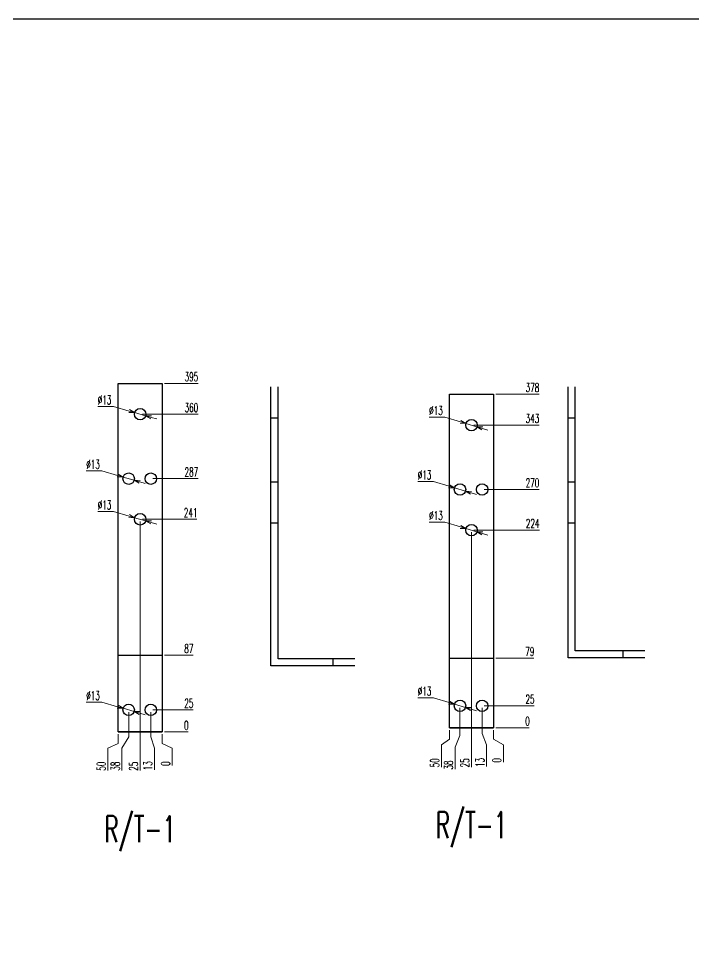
# Model space of a CAD drawing. Header units: millimetres. Extents: x 173893 to 258446, y -176540 to -123824.
# Drawn here: x 188357 to 189121, y -145299 to -144237 of the extents above; entities that cross this region are included whole.
import ezdxf
from ezdxf.enums import TextEntityAlignment as Align

# ---------------------------------------------------------------- set-up
doc = ezdxf.new("R2010")
doc.units = ezdxf.units.MM
doc.header["$LTSCALE"] = 3
doc.layers.add('@.DM. NÉT CHÍNH', color=7, linetype='Continuous')
doc.styles.add('Ann_w01', font='romans.shx', dxfattribs={"width": 0.6, "bigfont": 'chineset.shx'})
doc.dimstyles.new('Dim 01_SC05', dxfattribs={"dimscale": 5, "dimtxt": 2, "dimasz": 1.3, "dimexe": 0.5, "dimexo": 0.5, "dimgap": 0.5, "dimtad": 1, "dimtoh": 1, "dimdec": 1, "dimzin": 12, "dimdsep": 46, "dimtxsty": 'Ann_w01', "dimblk": 'OPEN30', "dimcen": 1.5, "dimclrd": 6, "dimclre": 6, "dimclrt": 3, "dimadec": 1, "dimazin": 3, "dimtm": 1e-09, "dimtfac": 1, "dimtdec": 1, "dimtmove": 0, "dimatfit": 3, "dimldrblk": 'OPEN30', "dimfxl": 1, "dimtolj": 1, "dimlwd": 20, "dimlwe": 20, "dimarcsym": 0})

# ---------------------------------------------------------------- blocks, each defined once
blk = doc.blocks.new('*D1424')
at = {"layer": '@.DM. NÉT CHÍNH', "color": 6, "linetype": 'Continuous', "lineweight": 20, "transparency": 16777216}
blk.add_line((188522, -145044.7), (188548.8, -145044.7), dxfattribs=at)
at = {"layer": 'Defpoints', "color": 0, "linetype": 'Continuous', "transparency": 16777216}
for p in [(188494.5, -145044.7), (188519.5, -145044.7), (188542.3, -145044.7)]:
    blk.add_point(p, dxfattribs=at)
at = {"layer": '@.DM. NÉT CHÍNH', "color": 3, "linetype": 'Continuous', "transparency": 16777216, "insert": (188546.8, -145037.2), "char_height": 10, "attachment_point": 5, "style": 'Ann_w01'}
blk.add_mtext('\\A1;0', dxfattribs=at)
blk = doc.blocks.new('_Open30')
at = {"color": 0, "linetype": 'ByBlock', "lineweight": -2}
for p, q in [((-1, 0.27), (0, 0)), ((0, 0), (-1, -0.27)), ((0, 0), (-1, 0))]:
    blk.add_line(p, q, dxfattribs=at)
blk = doc.blocks.new('*D1425')
at = {"layer": '@.DM. NÉT CHÍNH', "color": 6, "linetype": 'Continuous', "lineweight": 20, "transparency": 16777216}
blk.add_line((188509, -145019.7), (188554.5, -145019.7), dxfattribs=at)
at = {"layer": 'Defpoints', "color": 0, "linetype": 'Continuous', "transparency": 16777216}
for p in [(188506.5, -145019.7), (188542.3, -145019.7), (188494.5, -145044.7)]:
    blk.add_point(p, dxfattribs=at)
at = {"layer": '@.DM. NÉT CHÍNH', "color": 3, "linetype": 'Continuous', "transparency": 16777216, "insert": (188549.6, -145012.2), "char_height": 10, "attachment_point": 5, "style": 'Ann_w01'}
blk.add_mtext('\\A1;25', dxfattribs=at)
blk = doc.blocks.new('*D1426')
at = {"layer": '@.DM. NÉT CHÍNH', "color": 6, "linetype": 'Continuous', "lineweight": 20, "transparency": 16777216}
blk.add_line((188522, -144957.7), (188554.5, -144957.7), dxfattribs=at)
at = {"layer": 'Defpoints', "color": 0, "linetype": 'Continuous', "transparency": 16777216}
for p in [(188519.5, -144957.7), (188542.3, -144957.7), (188494.5, -145044.7)]:
    blk.add_point(p, dxfattribs=at)
at = {"layer": '@.DM. NÉT CHÍNH', "color": 3, "linetype": 'Continuous', "transparency": 16777216, "insert": (188549.6, -144950.2), "char_height": 10, "attachment_point": 5, "style": 'Ann_w01'}
blk.add_mtext('\\A1;87', dxfattribs=at)
blk = doc.blocks.new('*D1427')
at = {"layer": '@.DM. NÉT CHÍNH', "color": 6, "linetype": 'Continuous', "lineweight": 20, "transparency": 16777216}
blk.add_line((188497, -144803.7), (188558.5, -144803.7), dxfattribs=at)
at = {"layer": 'Defpoints', "color": 0, "linetype": 'Continuous', "transparency": 16777216}
for p in [(188494.5, -144803.7), (188542.3, -144803.7), (188494.5, -145044.7)]:
    blk.add_point(p, dxfattribs=at)
at = {"layer": '@.DM. NÉT CHÍNH', "color": 3, "linetype": 'Continuous', "transparency": 16777216, "insert": (188551.6, -144796.2), "char_height": 10, "attachment_point": 5, "style": 'Ann_w01'}
blk.add_mtext('\\A1;241', dxfattribs=at)
blk = doc.blocks.new('*D1428')
at = {"layer": '@.DM. NÉT CHÍNH', "color": 6, "linetype": 'Continuous', "lineweight": 20, "transparency": 16777216}
blk.add_line((188509, -144757.7), (188560.2, -144757.7), dxfattribs=at)
at = {"layer": 'Defpoints', "color": 0, "linetype": 'Continuous', "transparency": 16777216}
for p in [(188506.5, -144757.7), (188542.3, -144757.7), (188494.5, -145044.7)]:
    blk.add_point(p, dxfattribs=at)
at = {"layer": '@.DM. NÉT CHÍNH', "color": 3, "linetype": 'Continuous', "transparency": 16777216, "insert": (188552.5, -144750.2), "char_height": 10, "attachment_point": 5, "style": 'Ann_w01'}
blk.add_mtext('\\A1;287', dxfattribs=at)
blk = doc.blocks.new('*D1429')
at = {"layer": '@.DM. NÉT CHÍNH', "color": 6, "linetype": 'Continuous', "lineweight": 20, "transparency": 16777216}
blk.add_line((188497, -144684.7), (188560.2, -144684.7), dxfattribs=at)
at = {"layer": 'Defpoints', "color": 0, "linetype": 'Continuous', "transparency": 16777216}
for p in [(188494.5, -144684.7), (188542.3, -144684.7), (188494.5, -145044.7)]:
    blk.add_point(p, dxfattribs=at)
at = {"layer": '@.DM. NÉT CHÍNH', "color": 3, "linetype": 'Continuous', "transparency": 16777216, "insert": (188552.5, -144677.2), "char_height": 10, "attachment_point": 5, "style": 'Ann_w01'}
blk.add_mtext('\\A1;360', dxfattribs=at)
blk = doc.blocks.new('*D1430')
at = {"layer": '@.DM. NÉT CHÍNH', "color": 6, "linetype": 'Continuous', "lineweight": 20, "transparency": 16777216}
blk.add_line((188522, -144649.7), (188560.2, -144649.7), dxfattribs=at)
at = {"layer": 'Defpoints', "color": 0, "linetype": 'Continuous', "transparency": 16777216}
for p in [(188519.5, -144649.7), (188542.3, -144649.7), (188494.5, -145044.7)]:
    blk.add_point(p, dxfattribs=at)
at = {"layer": '@.DM. NÉT CHÍNH', "color": 3, "linetype": 'Continuous', "transparency": 16777216, "insert": (188552.5, -144642.2), "char_height": 10, "attachment_point": 5, "style": 'Ann_w01'}
blk.add_mtext('\\A1;395', dxfattribs=at)
blk = doc.blocks.new('*D1431')
at = {"layer": '@.DM. NÉT CHÍNH', "color": 6, "linetype": 'Continuous', "lineweight": 20, "transparency": 16777216}
for p, q in [((188469.5, -145047.2), (188469.5, -145057.7)), ((188469.5, -145057.7), (188457.9, -145063.1)), ((188457.9, -145063.1), (188457.9, -145088.3))]:
    blk.add_line(p, q, dxfattribs=at)
at = {"layer": 'Defpoints', "color": 0, "linetype": 'Continuous', "transparency": 16777216}
for p in [(188469.5, -145044.7), (188519.5, -145044.7), (188457.9, -145076.1)]:
    blk.add_point(p, dxfattribs=at)
at = {"layer": '@.DM. NÉT CHÍNH', "color": 3, "linetype": 'Continuous', "transparency": 16777216, "insert": (188450.4, -145083.5), "char_height": 10, "attachment_point": 5, "rotation": 90, "style": 'Ann_w01'}
blk.add_mtext('\\A1;50', dxfattribs=at)
blk = doc.blocks.new('*D1432')
at = {"layer": '@.DM. NÉT CHÍNH', "color": 6, "linetype": 'Continuous', "lineweight": 20, "transparency": 16777216}
for p, q in [((188481.5, -145022.2), (188481.5, -145050.1)), ((188481.5, -145050.1), (188473.9, -145063.1)), ((188473.9, -145063.1), (188473.9, -145088.3))]:
    blk.add_line(p, q, dxfattribs=at)
at = {"layer": 'Defpoints', "color": 0, "linetype": 'Continuous', "transparency": 16777216}
for p in [(188481.5, -145019.7), (188519.5, -145044.7), (188473.9, -145076.1)]:
    blk.add_point(p, dxfattribs=at)
at = {"layer": '@.DM. NÉT CHÍNH', "color": 3, "linetype": 'Continuous', "transparency": 16777216, "insert": (188466.4, -145083.5), "char_height": 10, "attachment_point": 5, "rotation": 90, "style": 'Ann_w01'}
blk.add_mtext('\\A1;38', dxfattribs=at)
blk = doc.blocks.new('*D1433')
at = {"layer": '@.DM. NÉT CHÍNH', "color": 6, "linetype": 'Continuous', "lineweight": 20, "transparency": 16777216}
blk.add_line((188494.5, -144806.2), (188494.5, -145088.3), dxfattribs=at)
at = {"layer": 'Defpoints', "color": 0, "linetype": 'Continuous', "transparency": 16777216}
for p in [(188494.5, -144803.7), (188519.5, -145044.7), (188494.5, -145076.1)]:
    blk.add_point(p, dxfattribs=at)
at = {"layer": '@.DM. NÉT CHÍNH', "color": 3, "linetype": 'Continuous', "transparency": 16777216, "insert": (188487, -145083.5), "char_height": 10, "attachment_point": 5, "rotation": 90, "style": 'Ann_w01'}
blk.add_mtext('\\A1;25', dxfattribs=at)
blk = doc.blocks.new('*D1434')
at = {"layer": '@.DM. NÉT CHÍNH', "color": 6, "linetype": 'Continuous', "lineweight": 20, "transparency": 16777216}
for p, q in [((188506.5, -145022.2), (188506.5, -145050.1)), ((188506.5, -145050.1), (188510.6, -145063.1)), ((188510.6, -145063.1), (188510.6, -145087.5))]:
    blk.add_line(p, q, dxfattribs=at)
at = {"layer": 'Defpoints', "color": 0, "linetype": 'Continuous', "transparency": 16777216}
for p in [(188506.5, -145019.7), (188519.5, -145044.7), (188510.6, -145076.1)]:
    blk.add_point(p, dxfattribs=at)
at = {"layer": '@.DM. NÉT CHÍNH', "color": 3, "linetype": 'Continuous', "transparency": 16777216, "insert": (188503.1, -145083), "char_height": 10, "attachment_point": 5, "rotation": 90, "style": 'Ann_w01'}
blk.add_mtext('\\A1;13', dxfattribs=at)
blk = doc.blocks.new('*D1435')
at = {"layer": '@.DM. NÉT CHÍNH', "color": 6, "linetype": 'Continuous', "lineweight": 20, "transparency": 16777216}
for p, q in [((188519.5, -145047.2), (188519.5, -145057.7)), ((188519.5, -145057.7), (188530.8, -145063.1)), ((188530.8, -145063.1), (188530.8, -145082.6))]:
    blk.add_line(p, q, dxfattribs=at)
at = {"layer": 'Defpoints', "color": 0, "linetype": 'Continuous', "transparency": 16777216}
for p in [(188519.5, -145044.7), (188519.5, -145044.7), (188530.8, -145076.1)]:
    blk.add_point(p, dxfattribs=at)
at = {"layer": '@.DM. NÉT CHÍNH', "color": 3, "linetype": 'Continuous', "transparency": 16777216, "insert": (188523.3, -145080.6), "char_height": 10, "attachment_point": 5, "rotation": 90, "style": 'Ann_w01'}
blk.add_mtext('\\A1;0', dxfattribs=at)
blk = doc.blocks.new('*D1436')
at = {"layer": '@.DM. NÉT CHÍNH', "color": 6, "linetype": 'Continuous', "lineweight": 20, "transparency": 16777216}
for p, q in [((188446.5, -144676), (188464.2, -144676)), ((188464.2, -144676), (188482, -144681.1)), ((188500.7, -144686.5), (188488.2, -144682.9)), ((188507, -144688.3), (188513.2, -144690.1))]:
    blk.add_line(p, q, dxfattribs=at)
at = {"layer": 'Defpoints', "color": 0, "linetype": 'Continuous', "transparency": 16777216}
for p in [(188488.2, -144682.9), (188500.7, -144686.5)]:
    blk.add_point(p, dxfattribs=at)
at = {"layer": '@.DM. NÉT CHÍNH', "color": 6, "linetype": 'Continuous', "lineweight": 20, "transparency": 16777216, "xscale": 6.5, "yscale": 6.5, "zscale": 6.5}
for p, rotation in [((188488.2, -144682.9), 344.0216292397604), ((188500.7, -144686.5), 164.0216292397604)]:
    blk.add_blockref('_Open30', p, dxfattribs=dict(at, rotation=rotation))
at = {"layer": '@.DM. NÉT CHÍNH', "color": 3, "linetype": 'Continuous', "transparency": 16777216, "insert": (188454.1, -144668.5), "char_height": 10, "attachment_point": 5, "style": 'Ann_w01'}
blk.add_mtext('\\A1;∅13', dxfattribs=at)
blk = doc.blocks.new('*D1437')
at = {"layer": '@.DM. NÉT CHÍNH', "color": 6, "linetype": 'Continuous', "lineweight": 20, "transparency": 16777216}
for p, q in [((188433.5, -144749), (188451.2, -144749)), ((188451.2, -144749), (188469, -144754.1)), ((188487.7, -144759.5), (188475.2, -144755.9)), ((188494, -144761.3), (188500.2, -144763.1))]:
    blk.add_line(p, q, dxfattribs=at)
at = {"layer": 'Defpoints', "color": 0, "linetype": 'Continuous', "transparency": 16777216}
for p in [(188475.2, -144755.9), (188487.7, -144759.5)]:
    blk.add_point(p, dxfattribs=at)
at = {"layer": '@.DM. NÉT CHÍNH', "color": 6, "linetype": 'Continuous', "lineweight": 20, "transparency": 16777216, "xscale": 6.5, "yscale": 6.5, "zscale": 6.5}
for p, rotation in [((188475.2, -144755.9), 344.0216292397077), ((188487.7, -144759.5), 164.0216292397077)]:
    blk.add_blockref('_Open30', p, dxfattribs=dict(at, rotation=rotation))
at = {"layer": '@.DM. NÉT CHÍNH', "color": 3, "linetype": 'Continuous', "transparency": 16777216, "insert": (188441.1, -144741.5), "char_height": 10, "attachment_point": 5, "style": 'Ann_w01'}
blk.add_mtext('\\A1;∅13', dxfattribs=at)
blk = doc.blocks.new('*D1438')
at = {"layer": '@.DM. NÉT CHÍNH', "color": 6, "linetype": 'Continuous', "lineweight": 20, "transparency": 16777216}
for p, q in [((188446.5, -144795), (188464.2, -144795)), ((188464.2, -144795), (188482, -144800.1)), ((188500.7, -144805.5), (188488.2, -144801.9)), ((188507, -144807.3), (188513.2, -144809.1))]:
    blk.add_line(p, q, dxfattribs=at)
at = {"layer": 'Defpoints', "color": 0, "linetype": 'Continuous', "transparency": 16777216}
for p in [(188488.2, -144801.9), (188500.7, -144805.5)]:
    blk.add_point(p, dxfattribs=at)
at = {"layer": '@.DM. NÉT CHÍNH', "color": 6, "linetype": 'Continuous', "lineweight": 20, "transparency": 16777216, "xscale": 6.5, "yscale": 6.5, "zscale": 6.5}
for p, rotation in [((188488.2, -144801.9), 344.0216292399369), ((188500.7, -144805.5), 164.021629239937)]:
    blk.add_blockref('_Open30', p, dxfattribs=dict(at, rotation=rotation))
at = {"layer": '@.DM. NÉT CHÍNH', "color": 3, "linetype": 'Continuous', "transparency": 16777216, "insert": (188454.1, -144787.5), "char_height": 10, "attachment_point": 5, "style": 'Ann_w01'}
blk.add_mtext('\\A1;∅13', dxfattribs=at)
blk = doc.blocks.new('*D1439')
at = {"layer": '@.DM. NÉT CHÍNH', "color": 6, "linetype": 'Continuous', "lineweight": 20, "transparency": 16777216}
for p, q in [((188433.5, -145011), (188451.2, -145011)), ((188451.2, -145011), (188469, -145016.1)), ((188487.7, -145021.5), (188475.2, -145017.9)), ((188494, -145023.3), (188500.2, -145025.1))]:
    blk.add_line(p, q, dxfattribs=at)
at = {"layer": 'Defpoints', "color": 0, "linetype": 'Continuous', "transparency": 16777216}
for p in [(188475.2, -145017.9), (188487.7, -145021.5)]:
    blk.add_point(p, dxfattribs=at)
at = {"layer": '@.DM. NÉT CHÍNH', "color": 6, "linetype": 'Continuous', "lineweight": 20, "transparency": 16777216, "xscale": 6.5, "yscale": 6.5, "zscale": 6.5}
for p, rotation in [((188475.2, -145017.9), 344.0216292399011), ((188487.7, -145021.5), 164.0216292399011)]:
    blk.add_blockref('_Open30', p, dxfattribs=dict(at, rotation=rotation))
at = {"layer": '@.DM. NÉT CHÍNH', "color": 3, "linetype": 'Continuous', "transparency": 16777216, "insert": (188441.1, -145003.5), "char_height": 10, "attachment_point": 5, "style": 'Ann_w01'}
blk.add_mtext('\\A1;∅13', dxfattribs=at)
blk = doc.blocks.new('*D1440')
at = {"layer": '@.DM. NÉT CHÍNH', "color": 6, "linetype": 'Continuous', "lineweight": 20, "transparency": 16777216}
blk.add_line((188897.2, -145040), (188935.1, -145040), dxfattribs=at)
at = {"layer": 'Defpoints', "color": 0, "linetype": 'Continuous', "transparency": 16777216}
for p in [(188869.7, -145040), (188894.7, -145040), (188928.6, -145040)]:
    blk.add_point(p, dxfattribs=at)
at = {"layer": '@.DM. NÉT CHÍNH', "color": 3, "linetype": 'Continuous', "transparency": 16777216, "insert": (188933.1, -145032.5), "char_height": 10, "attachment_point": 5, "style": 'Ann_w01'}
blk.add_mtext('\\A1;0', dxfattribs=at)
blk = doc.blocks.new('*D1441')
at = {"layer": '@.DM. NÉT CHÍNH', "color": 6, "linetype": 'Continuous', "lineweight": 20, "transparency": 16777216}
blk.add_line((188884.2, -145015), (188940.8, -145015), dxfattribs=at)
at = {"layer": 'Defpoints', "color": 0, "linetype": 'Continuous', "transparency": 16777216}
for p in [(188881.7, -145015), (188928.6, -145015), (188869.7, -145040)]:
    blk.add_point(p, dxfattribs=at)
at = {"layer": '@.DM. NÉT CHÍNH', "color": 3, "linetype": 'Continuous', "transparency": 16777216, "insert": (188936, -145007.5), "char_height": 10, "attachment_point": 5, "style": 'Ann_w01'}
blk.add_mtext('\\A1;25', dxfattribs=at)
blk = doc.blocks.new('*D1442')
at = {"layer": '@.DM. NÉT CHÍNH', "color": 6, "linetype": 'Continuous', "lineweight": 20, "transparency": 16777216}
blk.add_line((188872.2, -144816), (188946.8, -144816), dxfattribs=at)
at = {"layer": 'Defpoints', "color": 0, "linetype": 'Continuous', "transparency": 16777216}
for p in [(188869.7, -144816), (188928.6, -144816), (188869.7, -145040)]:
    blk.add_point(p, dxfattribs=at)
at = {"layer": '@.DM. NÉT CHÍNH', "color": 3, "linetype": 'Continuous', "transparency": 16777216, "insert": (188939, -144808.5), "char_height": 10, "attachment_point": 5, "style": 'Ann_w01'}
blk.add_mtext('\\A1;224', dxfattribs=at)
blk = doc.blocks.new('*D1443')
at = {"layer": '@.DM. NÉT CHÍNH', "color": 6, "linetype": 'Continuous', "lineweight": 20, "transparency": 16777216}
blk.add_line((188884.2, -144770), (188946.5, -144770), dxfattribs=at)
at = {"layer": 'Defpoints', "color": 0, "linetype": 'Continuous', "transparency": 16777216}
for p in [(188881.7, -144770), (188928.6, -144770), (188869.7, -145040)]:
    blk.add_point(p, dxfattribs=at)
at = {"layer": '@.DM. NÉT CHÍNH', "color": 3, "linetype": 'Continuous', "transparency": 16777216, "insert": (188938.8, -144762.5), "char_height": 10, "attachment_point": 5, "style": 'Ann_w01'}
blk.add_mtext('\\A1;270', dxfattribs=at)
blk = doc.blocks.new('*D1444')
at = {"layer": '@.DM. NÉT CHÍNH', "color": 6, "linetype": 'Continuous', "lineweight": 20, "transparency": 16777216}
blk.add_line((188872.2, -144697), (188946.5, -144697), dxfattribs=at)
at = {"layer": 'Defpoints', "color": 0, "linetype": 'Continuous', "transparency": 16777216}
for p in [(188869.7, -144697), (188928.6, -144697), (188869.7, -145040)]:
    blk.add_point(p, dxfattribs=at)
at = {"layer": '@.DM. NÉT CHÍNH', "color": 3, "linetype": 'Continuous', "transparency": 16777216, "insert": (188938.8, -144689.5), "char_height": 10, "attachment_point": 5, "style": 'Ann_w01'}
blk.add_mtext('\\A1;343', dxfattribs=at)
blk = doc.blocks.new('*D1445')
at = {"layer": '@.DM. NÉT CHÍNH', "color": 6, "linetype": 'Continuous', "lineweight": 20, "transparency": 16777216}
blk.add_line((188897.2, -144662), (188946.5, -144662), dxfattribs=at)
at = {"layer": 'Defpoints', "color": 0, "linetype": 'Continuous', "transparency": 16777216}
for p in [(188894.7, -144662), (188928.6, -144662), (188869.7, -145040)]:
    blk.add_point(p, dxfattribs=at)
at = {"layer": '@.DM. NÉT CHÍNH', "color": 3, "linetype": 'Continuous', "transparency": 16777216, "insert": (188938.8, -144654.5), "char_height": 10, "attachment_point": 5, "style": 'Ann_w01'}
blk.add_mtext('\\A1;378', dxfattribs=at)
blk = doc.blocks.new('*D1446')
at = {"layer": '@.DM. NÉT CHÍNH', "color": 6, "linetype": 'Continuous', "lineweight": 20, "transparency": 16777216}
for p, q in [((188844.7, -145042.5), (188844.7, -145053)), ((188844.7, -145053), (188835.6, -145059.3)), ((188835.6, -145059.3), (188835.6, -145084.5))]:
    blk.add_line(p, q, dxfattribs=at)
at = {"layer": 'Defpoints', "color": 0, "linetype": 'Continuous', "transparency": 16777216}
for p in [(188844.7, -145040), (188894.7, -145040), (188835.6, -145072.3)]:
    blk.add_point(p, dxfattribs=at)
at = {"layer": '@.DM. NÉT CHÍNH', "color": 3, "linetype": 'Continuous', "transparency": 16777216, "insert": (188828.1, -145079.7), "char_height": 10, "attachment_point": 5, "rotation": 90, "style": 'Ann_w01'}
blk.add_mtext('\\A1;50', dxfattribs=at)
blk = doc.blocks.new('*D1447')
at = {"layer": '@.DM. NÉT CHÍNH', "color": 6, "linetype": 'Continuous', "lineweight": 20, "transparency": 16777216}
for p, q in [((188856.7, -145017.5), (188856.7, -145048.8)), ((188856.7, -145048.8), (188851.2, -145061.8)), ((188851.2, -145061.8), (188851.2, -145087))]:
    blk.add_line(p, q, dxfattribs=at)
at = {"layer": 'Defpoints', "color": 0, "linetype": 'Continuous', "transparency": 16777216}
for p in [(188856.7, -145015), (188894.7, -145040), (188851.2, -145074.8)]:
    blk.add_point(p, dxfattribs=at)
at = {"layer": '@.DM. NÉT CHÍNH', "color": 3, "linetype": 'Continuous', "transparency": 16777216, "insert": (188843.7, -145082.2), "char_height": 10, "attachment_point": 5, "rotation": 90, "style": 'Ann_w01'}
blk.add_mtext('\\A1;38', dxfattribs=at)
blk = doc.blocks.new('*D1448')
at = {"layer": '@.DM. NÉT CHÍNH', "color": 6, "linetype": 'Continuous', "lineweight": 20, "transparency": 16777216}
blk.add_line((188869.7, -144818.5), (188869.7, -145084.5), dxfattribs=at)
at = {"layer": 'Defpoints', "color": 0, "linetype": 'Continuous', "transparency": 16777216}
for p in [(188869.7, -144816), (188894.7, -145040), (188869.7, -145072.3)]:
    blk.add_point(p, dxfattribs=at)
at = {"layer": '@.DM. NÉT CHÍNH', "color": 3, "linetype": 'Continuous', "transparency": 16777216, "insert": (188862.2, -145079.7), "char_height": 10, "attachment_point": 5, "rotation": 90, "style": 'Ann_w01'}
blk.add_mtext('\\A1;25', dxfattribs=at)
blk = doc.blocks.new('*D1449')
at = {"layer": '@.DM. NÉT CHÍNH', "color": 6, "linetype": 'Continuous', "lineweight": 20, "transparency": 16777216}
for p, q in [((188881.7, -145017.5), (188881.7, -145046.3)), ((188881.7, -145046.3), (188886.8, -145059.3)), ((188886.8, -145059.3), (188886.8, -145083.7))]:
    blk.add_line(p, q, dxfattribs=at)
at = {"layer": 'Defpoints', "color": 0, "linetype": 'Continuous', "transparency": 16777216}
for p in [(188881.7, -145015), (188894.7, -145040), (188886.8, -145072.3)]:
    blk.add_point(p, dxfattribs=at)
at = {"layer": '@.DM. NÉT CHÍNH', "color": 3, "linetype": 'Continuous', "transparency": 16777216, "insert": (188879.3, -145079.3), "char_height": 10, "attachment_point": 5, "rotation": 90, "style": 'Ann_w01'}
blk.add_mtext('\\A1;13', dxfattribs=at)
blk = doc.blocks.new('*D1450')
at = {"layer": '@.DM. NÉT CHÍNH', "color": 6, "linetype": 'Continuous', "lineweight": 20, "transparency": 16777216}
for p, q in [((188894.7, -145042.5), (188894.7, -145053)), ((188894.7, -145053), (188906, -145059.3)), ((188906, -145059.3), (188906, -145078.8))]:
    blk.add_line(p, q, dxfattribs=at)
at = {"layer": 'Defpoints', "color": 0, "linetype": 'Continuous', "transparency": 16777216}
for p in [(188894.7, -145040), (188894.7, -145040), (188906, -145072.3)]:
    blk.add_point(p, dxfattribs=at)
at = {"layer": '@.DM. NÉT CHÍNH', "color": 3, "linetype": 'Continuous', "transparency": 16777216, "insert": (188898.5, -145076.8), "char_height": 10, "attachment_point": 5, "rotation": 90, "style": 'Ann_w01'}
blk.add_mtext('\\A1;0', dxfattribs=at)
blk = doc.blocks.new('*D1451')
at = {"layer": '@.DM. NÉT CHÍNH', "color": 6, "linetype": 'Continuous', "lineweight": 20, "transparency": 16777216}
for p, q in [((188821.9, -144688), (188839.6, -144688)), ((188839.6, -144688), (188857.3, -144693.3)), ((188875.9, -144698.9), (188863.5, -144695.2)), ((188882.2, -144700.8), (188888.4, -144702.6))]:
    blk.add_line(p, q, dxfattribs=at)
at = {"layer": 'Defpoints', "color": 0, "linetype": 'Continuous', "transparency": 16777216}
for p in [(188863.5, -144695.2), (188875.9, -144698.9)]:
    blk.add_point(p, dxfattribs=at)
at = {"layer": '@.DM. NÉT CHÍNH', "color": 6, "linetype": 'Continuous', "lineweight": 20, "transparency": 16777216, "xscale": 6.5, "yscale": 6.5, "zscale": 6.5}
for p, rotation in [((188863.5, -144695.2), 343.3105140839505), ((188875.9, -144698.9), 163.3105140839505)]:
    blk.add_blockref('_Open30', p, dxfattribs=dict(at, rotation=rotation))
at = {"layer": '@.DM. NÉT CHÍNH', "color": 3, "linetype": 'Continuous', "transparency": 16777216, "insert": (188829.5, -144680.5), "char_height": 10, "attachment_point": 5, "style": 'Ann_w01'}
blk.add_mtext('\\A1;∅13', dxfattribs=at)
blk = doc.blocks.new('*D1452')
at = {"layer": '@.DM. NÉT CHÍNH', "color": 6, "linetype": 'Continuous', "lineweight": 20, "transparency": 16777216}
for p, q in [((188808.9, -144761), (188826.6, -144761)), ((188826.6, -144761), (188844.3, -144766.3)), ((188862.9, -144771.9), (188850.5, -144768.2)), ((188869.2, -144773.8), (188875.4, -144775.6))]:
    blk.add_line(p, q, dxfattribs=at)
at = {"layer": 'Defpoints', "color": 0, "linetype": 'Continuous', "transparency": 16777216}
for p in [(188850.5, -144768.2), (188862.9, -144771.9)]:
    blk.add_point(p, dxfattribs=at)
at = {"layer": '@.DM. NÉT CHÍNH', "color": 6, "linetype": 'Continuous', "lineweight": 20, "transparency": 16777216, "xscale": 6.5, "yscale": 6.5, "zscale": 6.5}
for p, rotation in [((188850.5, -144768.2), 343.3105140842331), ((188862.9, -144771.9), 163.3105140842331)]:
    blk.add_blockref('_Open30', p, dxfattribs=dict(at, rotation=rotation))
at = {"layer": '@.DM. NÉT CHÍNH', "color": 3, "linetype": 'Continuous', "transparency": 16777216, "insert": (188816.5, -144753.5), "char_height": 10, "attachment_point": 5, "style": 'Ann_w01'}
blk.add_mtext('\\A1;∅13', dxfattribs=at)
blk = doc.blocks.new('*D1453')
at = {"layer": '@.DM. NÉT CHÍNH', "color": 6, "linetype": 'Continuous', "lineweight": 20, "transparency": 16777216}
for p, q in [((188821.9, -144807), (188839.6, -144807)), ((188839.6, -144807), (188857.3, -144812.3)), ((188875.9, -144817.9), (188863.5, -144814.2)), ((188882.2, -144819.8), (188888.4, -144821.6))]:
    blk.add_line(p, q, dxfattribs=at)
at = {"layer": 'Defpoints', "color": 0, "linetype": 'Continuous', "transparency": 16777216}
for p in [(188863.5, -144814.2), (188875.9, -144817.9)]:
    blk.add_point(p, dxfattribs=at)
at = {"layer": '@.DM. NÉT CHÍNH', "color": 6, "linetype": 'Continuous', "lineweight": 20, "transparency": 16777216, "xscale": 6.5, "yscale": 6.5, "zscale": 6.5}
for p, rotation in [((188863.5, -144814.2), 343.3105140841346), ((188875.9, -144817.9), 163.3105140841347)]:
    blk.add_blockref('_Open30', p, dxfattribs=dict(at, rotation=rotation))
at = {"layer": '@.DM. NÉT CHÍNH', "color": 3, "linetype": 'Continuous', "transparency": 16777216, "insert": (188829.5, -144799.5), "char_height": 10, "attachment_point": 5, "style": 'Ann_w01'}
blk.add_mtext('\\A1;∅13', dxfattribs=at)
blk = doc.blocks.new('*D1454')
at = {"layer": '@.DM. NÉT CHÍNH', "color": 6, "linetype": 'Continuous', "lineweight": 20, "transparency": 16777216}
for p, q in [((188808.9, -145006), (188826.6, -145006)), ((188826.6, -145006), (188844.3, -145011.3)), ((188862.9, -145016.9), (188850.5, -145013.2)), ((188869.2, -145018.8), (188875.4, -145020.6))]:
    blk.add_line(p, q, dxfattribs=at)
at = {"layer": 'Defpoints', "color": 0, "linetype": 'Continuous', "transparency": 16777216}
for p in [(188850.5, -145013.2), (188862.9, -145016.9)]:
    blk.add_point(p, dxfattribs=at)
at = {"layer": '@.DM. NÉT CHÍNH', "color": 6, "linetype": 'Continuous', "lineweight": 20, "transparency": 16777216, "xscale": 6.5, "yscale": 6.5, "zscale": 6.5}
for p, rotation in [((188850.5, -145013.2), 343.31051408384), ((188862.9, -145016.9), 163.31051408384)]:
    blk.add_blockref('_Open30', p, dxfattribs=dict(at, rotation=rotation))
at = {"layer": '@.DM. NÉT CHÍNH', "color": 3, "linetype": 'Continuous', "transparency": 16777216, "insert": (188816.5, -144998.5), "char_height": 10, "attachment_point": 5, "style": 'Ann_w01'}
blk.add_mtext('\\A1;∅13', dxfattribs=at)
blk = doc.blocks.new('*D4284')
at = {"layer": '@.DM. NÉT CHÍNH', "color": 6, "linetype": 'Continuous', "lineweight": 20, "transparency": 16777216}
blk.add_line((188897.2, -145040), (188935.1, -145040), dxfattribs=at)
at = {"layer": 'Defpoints', "color": 0, "linetype": 'Continuous', "transparency": 16777216}
for p in [(188869.7, -145040), (188894.7, -145040), (188928.6, -145040)]:
    blk.add_point(p, dxfattribs=at)
at = {"layer": '@.DM. NÉT CHÍNH', "color": 3, "linetype": 'Continuous', "transparency": 16777216, "insert": (188933.1, -145032.5), "char_height": 10, "attachment_point": 5, "style": 'Ann_w01'}
blk.add_mtext('\\A1;0', dxfattribs=at)
blk = doc.blocks.new('*D4285')
at = {"layer": '@.DM. NÉT CHÍNH', "color": 6, "linetype": 'Continuous', "lineweight": 20, "transparency": 16777216}
blk.add_line((188897.2, -144961), (188940.5, -144961), dxfattribs=at)
at = {"layer": 'Defpoints', "color": 0, "linetype": 'Continuous', "transparency": 16777216}
for p in [(188894.7, -144961), (188928.6, -144961), (188869.7, -145040)]:
    blk.add_point(p, dxfattribs=at)
at = {"layer": '@.DM. NÉT CHÍNH', "color": 3, "linetype": 'Continuous', "transparency": 16777216, "insert": (188935.8, -144953.5), "char_height": 10, "attachment_point": 5, "style": 'Ann_w01'}
blk.add_mtext('\\A1;79', dxfattribs=at)

msp = doc.modelspace()

# ---------------------------------------------------------------- linework, layer by layer
for p, q in [((188642.63, -144688.81), (188650.63, -144688.81)), ((188979.05, -144688.81), (188987.05, -144688.81)), ((188650.63, -144761.81), (188642.63, -144761.81)), ((188987.05, -144761.81), (188979.05, -144761.81))]:
    msp.add_line(p, q)
at = {"color": 1}
for p, q in [((188469.48, -145044.72), (188519.48, -145044.72)), ((188844.72, -145040.03), (188894.72, -145040.03))]:
    msp.add_line(p, q, dxfattribs=at)
for points in [[(188469.48, -145044.72), (188469.48, -144649.72), (188519.48, -144649.72), (188519.48, -145044.72)], [(188844.72, -145040.03), (188844.72, -144662.03), (188894.72, -144662.03), (188894.72, -145040.03)], [(188469.48, -145044.72), (188469.48, -144957.72), (188519.48, -144957.72), (188519.48, -145044.72)], [(188844.72, -145040.03), (188844.72, -144961.03), (188894.72, -144961.03), (188894.72, -145040.03)]]:
    msp.add_lwpolyline(points, close=True, dxfattribs=at)
for points in [[(188737.63, -144969.85), (188642.63, -144969.85), (188642.63, -144653.81)], [(188737.63, -144961.85), (188650.63, -144961.85), (188650.63, -144653.81)], [(189066.05, -144960.85), (188979.05, -144960.85), (188979.05, -144653.81)], [(189066.05, -144952.85), (188987.05, -144952.85), (188987.05, -144653.81)]]:
    msp.add_lwpolyline(points, dxfattribs=at)
for centre in [(188494.48, -144684.72), (188869.72, -144697.03), (188481.48, -144757.72), (188506.48, -144757.72), (188856.72, -144770.03), (188881.72, -144770.03), (188494.48, -144803.72), (188869.72, -144816.03), (188481.48, -145019.72), (188506.48, -145019.72), (188856.72, -145015.03), (188881.72, -145015.03)]:
    msp.add_circle(centre, 6.5, dxfattribs=at)
at = {"layer": '@.DM. NÉT CHÍNH', "linetype": 'Continuous'}
for p, q in [((188642.63, -144807.81), (188650.63, -144807.81)), ((188979.05, -144807.81), (188987.05, -144807.81)), ((188712.63, -144961.85), (188712.63, -144969.85)), ((189041.05, -144952.85), (189041.05, -144960.85))]:
    msp.add_line(p, q, dxfattribs=at)
msp.add_lwpolyline([(190921.35, -149586.51), (186029.84, -149586.51), (186029.84, -144236.64), (190921.35, -144236.64)], close=True, dxfattribs=at)

# ---------------------------------------------------------------- texts
at = {"style": 'Ann_w01', "width": 0.6}
for p in [(188869.72, -145150.03), (188494.48, -145154.72)]:
    msp.add_text('R/T-1', height=30, dxfattribs=at).set_placement(p, align=Align.MIDDLE_CENTER)

# ---------------------------------------------------------------- dimensions: what is measured, and where the dimension line sits
at = {"layer": '@.DM. NÉT CHÍNH', "linetype": 'Continuous'}
for feature_location, offset, dtype, origin, picture, middle in [((188519.48, -144649.72), (22.81, 0), 0, (188494.48, -145044.72), '*D1430', (188552.5, -144642.22)), ((188894.72, -144662.03), (33.89, 0), 0, (188869.72, -145040.03), '*D1445', (188938.83, -144654.53)), ((188494.48, -144684.72), (47.81, 0), 0, (188494.48, -145044.72), '*D1429', (188552.5, -144677.22)), ((188869.72, -144697.03), (58.89, 0), 0, (188869.72, -145040.03), '*D1444', (188938.83, -144689.53)), ((188506.48, -144757.72), (35.81, 0), 0, (188494.48, -145044.72), '*D1428', (188552.5, -144750.22)), ((188881.72, -144770.03), (46.89, 0), 0, (188869.72, -145040.03), '*D1443', (188938.83, -144762.53)), ((188494.48, -144803.72), (47.81, 0), 0, (188494.48, -145044.72), '*D1427', (188551.64, -144796.22)), ((188869.72, -144816.03), (58.89, 0), 0, (188869.72, -145040.03), '*D1442', (188938.97, -144808.53)), ((188494.48, -144803.72), (0, -272.39), 1, (188519.48, -145044.72), '*D1433', (188486.98, -145083.47)), ((188869.72, -144816.03), (0, -256.29), 1, (188894.72, -145040.03), '*D1448', (188862.22, -145079.68)), ((188519.48, -144957.72), (22.81, 0), 0, (188494.48, -145044.72), '*D1426', (188549.64, -144950.22)), ((188894.72, -144961.03), (33.89, 0), 0, (188869.72, -145040.03), '*D4285', (188935.83, -144953.53)), ((188881.72, -145015.03), (46.89, 0), 0, (188869.72, -145040.03), '*D1441', (188935.97, -145007.53)), ((188506.48, -145019.72), (35.81, 0), 0, (188494.48, -145044.72), '*D1425', (188549.64, -145012.22)), ((188856.72, -145015.03), (-5.48, -59.79), 1, (188894.72, -145040.03), '*D1447', (188843.74, -145082.18)), ((188881.72, -145015.03), (5.04, -57.29), 1, (188894.72, -145040.03), '*D1449', (188879.26, -145079.25)), ((188481.48, -145019.72), (-7.6, -56.39), 1, (188519.48, -145044.72), '*D1432', (188466.38, -145083.47)), ((188506.48, -145019.72), (4.15, -56.39), 1, (188519.48, -145044.72), '*D1434', (188503.12, -145083.04)), ((188894.72308019, -145040.03092121), (33.89366855, 0), 0, (188869.72308019, -145040.03092121), '*D1440', (188933.11674873, -145032.53092121)), ((188894.72308019, -145040.03092121), (33.89366855, 0), 0, (188869.72308019, -145040.03092121), '*D4284', (188933.11674873, -145032.53092121)), ((188519.47536938, -145044.71690496), (22.81133911, 0), 0, (188494.47536938, -145044.71690496), '*D1424', (188546.78670849, -145037.21690496)), ((188469.48, -145044.72), (-11.55, -31.39), 1, (188519.48, -145044.72), '*D1431', (188450.43, -145083.47)), ((188519.47536938, -145044.71690496), (11.37396938, -31.39472879), 1, (188519.47536938, -145044.71690496), '*D1435', (188523.34933876, -145080.61163375)), ((188844.72, -145040.03), (-9.16, -32.29), 1, (188894.72, -145040.03), '*D1446', (188828.06, -145079.68)), ((188894.72308019, -145040.03092121), (11.23992355, -32.29085715), 1, (188894.72308019, -145040.03092121), '*D1450', (188898.46300374, -145076.82177836))]:
    dim = msp.add_ordinate_dim(feature_location=feature_location, offset=offset, dtype=dtype, origin=origin, dimstyle='Dim 01_SC05', dxfattribs=at)
    dim.commit()
    dim.dimension.update_dxf_attribs({"geometry": picture, "text_midpoint": middle})
for p1, p2, picture, middle in [((188500.72, -144686.51), (188488.23, -144682.93), '*D1436', (188454.12, -144676.05)), ((188875.95, -144698.9), (188863.5, -144695.16), '*D1451', (188829.48, -144687.98)), ((188487.72, -144759.51), (188475.23, -144755.93), '*D1437', (188441.12, -144749.05)), ((188862.95, -144771.9), (188850.5, -144768.16), '*D1452', (188816.48, -144760.98)), ((188500.72, -144805.51), (188488.23, -144801.93), '*D1438', (188454.12, -144795.05)), ((188875.95, -144817.9), (188863.5, -144814.16), '*D1453', (188829.48, -144806.98)), ((188862.95, -145016.9), (188850.5, -145013.16), '*D1454', (188816.48, -145005.98)), ((188487.72, -145021.51), (188475.23, -145017.93), '*D1439', (188441.12, -145011.05))]:
    dim = msp.add_diameter_dim_2p(p1=p1, p2=p2, dimstyle='Dim 01_SC05', dxfattribs=at)
    dim.commit()
    dim.dimension.update_dxf_attribs({"geometry": picture, "text_midpoint": middle, "dimtype": 163})

doc.saveas('drawing.dxf')
